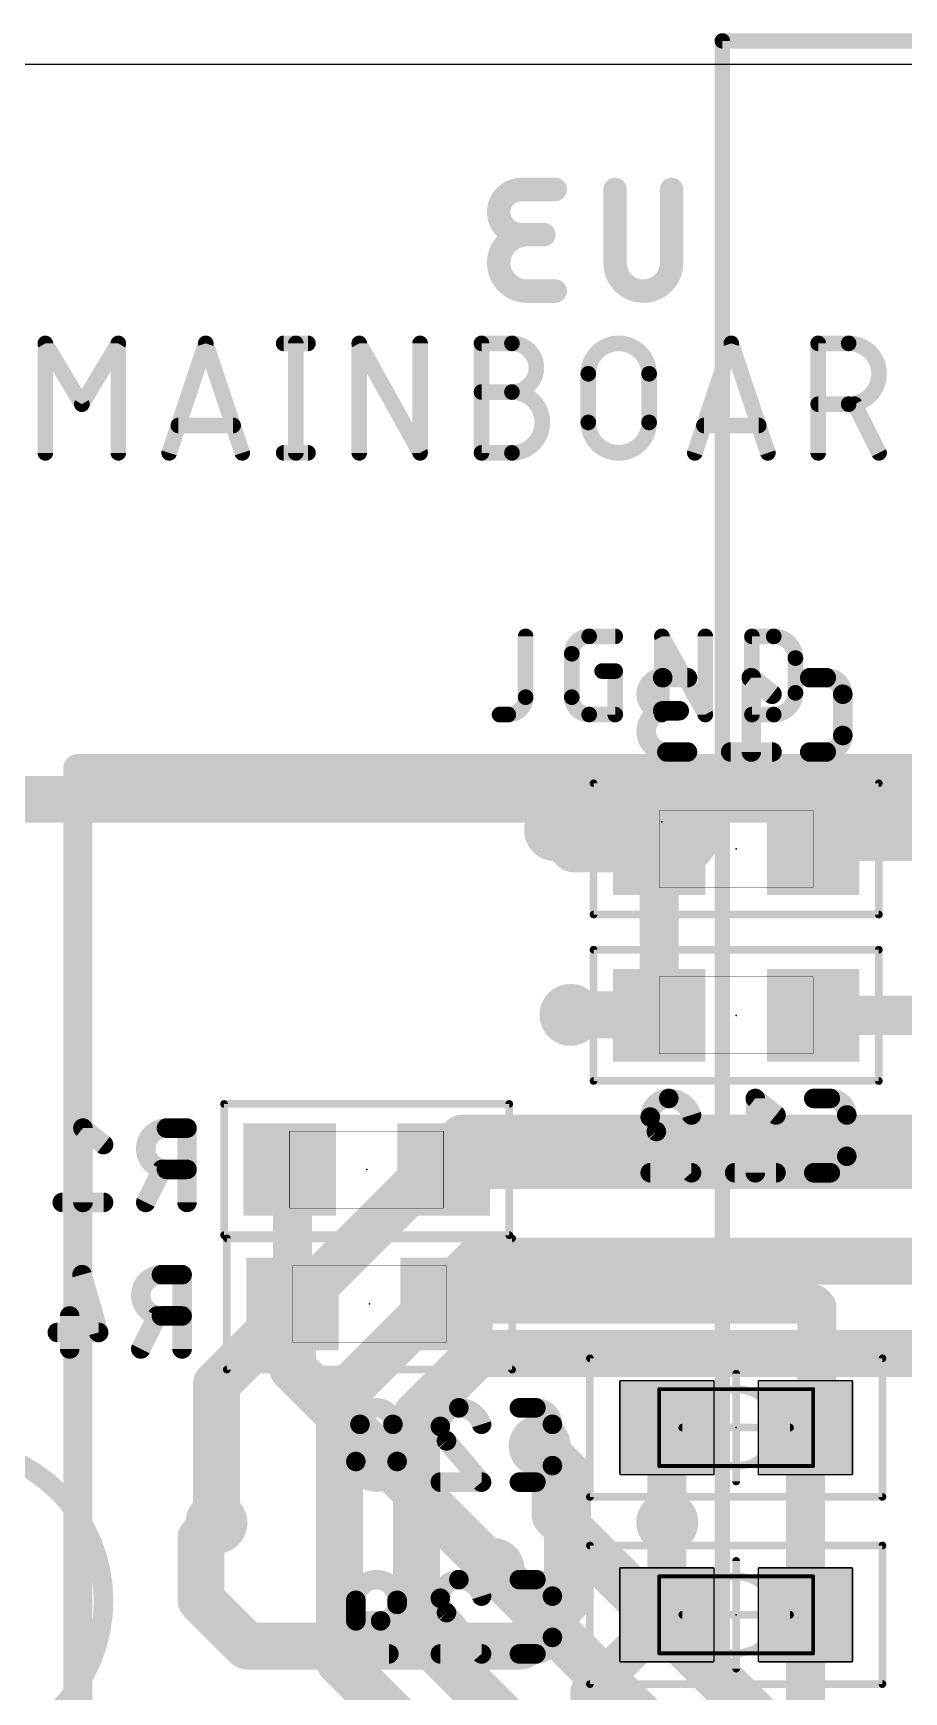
# Model space of a CAD drawing. Extents: x 23.6 to 57.9, y 14.1 to 54.9.
# Drawn here: x 34.61 to 40.26, y 44.1 to 54.88 of the extents above; entities that cross this region are included whole.
import ezdxf

# ---------------------------------------------------------------- set-up
doc = ezdxf.new("R2010")
doc.units = 0
for name, color, linetype in [('1', 12, 'CONTINUOUS'), ('15', 30, 'CONTINUOUS'), ('16', 132, 'CONTINUOUS'), ('18', 110, 'CONTINUOUS'), ('2', 41, 'CONTINUOUS'), ('20', 31, 'CONTINUOUS'), ('24', 53, 'CONTINUOUS'), ('25', 253, 'CONTINUOUS'), ('26', 253, 'CONTINUOUS'), ('40', 132, 'CONTINUOUS'), ('42', 132, 'CONTINUOUS'), ('52', 253, 'CONTINUOUS')]:
    doc.layers.add(name, color=color, linetype=linetype)

# ---------------------------------------------------------------- blocks, each defined once
blk = doc.blocks.new('RECT')
blk.add_solid([(-0.5, -0.5), (0.5, -0.5), (-0.5, 0.5), (0.5, 0.5)])
blk = doc.blocks.new('RECT99200X99200R3')
at = {"const_width": 0.0093}
blk.add_lwpolyline([(0.3054, -0.3007), (0.3054, 0.3007, 0.4142), (0.3007, 0.3054), (-0.3007, 0.3054, 0.4142), (-0.3054, 0.3007), (-0.3054, -0.3007, 0.4142), (-0.3007, -0.3054), (0.3007, -0.3054, 0.4142)], format="xyb", close=True, dxfattribs=at)
blk.add_solid([(-0.303, -0.303), (0.303, -0.303), (-0.303, 0.303), (0.303, 0.303)])
blk = doc.blocks.new('PIE')
at = {"const_width": 0.5}
blk.add_lwpolyline([(0, -0.25, 1), (0, 0.25, 1), (0, -0.25)], format="xyb", dxfattribs=at)
blk = doc.blocks.new('ROUNDV')
at = {"const_width": 0.5}
blk.add_lwpolyline([(0, -0.25, 1), (0, 0.25, 1), (0, -0.25)], format="xyb", dxfattribs=at)

msp = doc.modelspace()

# ---------------------------------------------------------------- linework, layer by layer
at = {"layer": '1', "const_width": 0.3048}
for points in [[(38, 49.7), (38.055, 49.755)], [(38.055, 49.755), (38.693, 49.755)], [(35.8, 46.1), (37.4, 47.7)], [(37.4, 47.7), (46.6, 47.7)], [(36.6, 46.0107), (37.4893, 46.9)], [(37.4893, 46.9), (42.1, 46.9)], [(37.1, 45.9), (37.5, 46.3)], [(37.5, 46.3), (41.5, 46.3)], [(35.8, 45.2), (35.8, 46.1)], [(36.6, 44.3), (36.6, 46.0107)], [(37.1, 44.5), (37.1, 45.9)], [(38, 45.6), (37.9, 45.7)], [(38, 45.2515), (38, 45.6)], [(40.9928, 42.2587), (38, 45.2515)], [(40.5102, 41.9898), (37.6, 44.9)], [(40.0784, 41.5216), (37.1, 44.5)], [(39.6, 41.3), (36.6, 44.3)]]:
    msp.add_lwpolyline(points, dxfattribs=at)
at = {"layer": '1', "const_width": 0.1524}
for points in [[(38.055, 49.8312, 1), (38.055, 49.6788)], [(38.1089, 49.7011, 1), (38.0011, 49.8089)], [(38.693, 49.6788, 1), (38.693, 49.8312)], [(37.9461, 49.7539, 1), (38.0539, 49.6461)], [(37.4, 47.7762, 1), (37.4, 47.6238)], [(37.4539, 47.6461, 1), (37.3461, 47.7539)], [(37.4893, 46.9762, 1), (37.4893, 46.8238)], [(37.5432, 46.8461, 1), (37.4355, 46.9539)], [(37.5, 46.3762, 1), (37.5, 46.2238)], [(37.5539, 46.2461, 1), (37.4461, 46.3539)], [(35.8762, 46.1, 1), (35.7238, 46.1)], [(35.7461, 46.1539, 1), (35.8539, 46.0461)], [(36.6762, 46.0107, 1), (36.5238, 46.0107)], [(36.5461, 46.0645, 1), (36.6539, 45.9568)], [(37.1762, 45.9, 1), (37.0238, 45.9)], [(37.0461, 45.9539, 1), (37.1539, 45.8461)], [(37.9539, 45.7539, 1), (37.8461, 45.6461)], [(38.0762, 45.6, 1), (37.9238, 45.6)], [(37.9461, 45.5461, 1), (38.0539, 45.6539)], [(38.0539, 45.3054, 1), (37.9461, 45.1976)], [(35.7238, 45.2, 1), (35.8762, 45.2)], [(37.9238, 45.2515, 1), (38.0762, 45.2515)], [(37.6539, 44.9539, 1), (37.5461, 44.8461)], [(37.1539, 44.5539, 1), (37.0461, 44.4461)], [(37.0238, 44.5, 1), (37.1762, 44.5)], [(36.6539, 44.3539, 1), (36.5461, 44.2461)], [(36.5238, 44.3, 1), (36.6762, 44.3)]]:
    msp.add_lwpolyline(points, format="xyb", dxfattribs=at)
at = {"layer": '15', "const_width": 0.3048}
msp.add_lwpolyline([(50, 49.9), (32.7, 49.9)], dxfattribs=at)
at = {"layer": '16'}
for points, const_width in [([(38.122, 49.578), (38, 49.7)], 0.3048), ([(38.676, 49.578), (38.122, 49.578)], 0.3048), ([(38.676, 48.497), (38.676, 49.578)], 0.254), ([(39.676, 49.578), (39.725, 49.627)], 0.254), ([(39.725, 49.627), (41.461, 49.627)], 0.254), ([(38.673, 48.5), (38.1, 48.5)], 0.3048), ([(38.676, 48.497), (38.673, 48.5)], 0.3048), ([(40.5, 48.497), (39.676, 48.497)], 0.254), ([(36.276, 47.495), (36.294, 47.477)], 0.254), ([(36.294, 47.477), (36.294, 46.622)], 0.254), ([(41.329, 47.495), (37.276, 47.495)], 0.254), ([(36.294, 46.206), (36.294, 46.622)], 0.3048), ([(37.294, 46.622), (39.678, 46.622)], 0.254), ([(39.678, 46.622), (39.7, 46.6)], 0.254), ([(39.7, 46.6), (39.7, 45.893)], 0.254), ([(37.6, 44.9), (36.294, 46.206)], 0.3048), ([(39.7, 45.893), (39.626, 45.819)], 0.254), ([(38.726, 45.819), (38.726, 45.2)], 0.254), ([(39.626, 45.819), (39.626, 44.603)], 0.254), ([(37.9, 45.7), (38.0806, 45.5194)], 0.3048), ([(38.0806, 45.5194), (38.0806, 44.7009)], 0.3048), ([(35.7, 45.1), (35.8, 45.2)], 0.3048), ([(35.7, 44.7), (35.7, 45.1)], 0.3048), ([(38.726, 45.2), (38.7286, 45.2026)], 0.3048), ([(38.726, 45.2), (38.726, 44.603)], 0.254), ([(36, 44.4), (35.7, 44.7)], 0.3048), ([(38.0806, 44.7009), (37.7797, 44.4)], 0.3048), ([(38.726, 44.603), (38.226, 44.103)], 0.254), ([(39.626, 43.406), (39.626, 44.603)], 0.254), ([(37.7797, 44.4), (36, 44.4)], 0.3048), ([(38.226, 44.103), (38.226, 43.206)], 0.254)]:
    msp.add_lwpolyline(points, dxfattribs=dict(at, const_width=const_width))
for points, const_width in [([(38.0539, 49.7539, 1), (37.9461, 49.6461)], 0.1524), ([(38.122, 49.6542, 1), (38.122, 49.5018)], 0.1524), ([(38.0681, 49.5241, 1), (38.1759, 49.6319)], 0.1524), ([(38.7395, 49.578, 1), (38.6125, 49.578)], 0.127), ([(38.676, 49.5018, 1), (38.676, 49.6542)], 0.1524), ([(39.6311, 49.6229, 1), (39.7209, 49.5331)], 0.127), ([(39.725, 49.6905, 1), (39.725, 49.5635)], 0.127), ([(39.7699, 49.5821, 1), (39.6801, 49.6719)], 0.127), ([(38.1, 48.5762, 1), (38.1, 48.4238)], 0.1524), ([(38.7269, 48.5539, 1), (38.6191, 48.4461)], 0.1524), ([(38.6221, 48.4431, 1), (38.7299, 48.5509)], 0.1524), ([(38.673, 48.4238, 1), (38.673, 48.5762)], 0.1524), ([(39.676, 48.5605, 1), (39.676, 48.4335)], 0.127), ([(38.6125, 48.497, 1), (38.7395, 48.497)], 0.127), ([(36.3209, 47.5399, 1), (36.2311, 47.4501)], 0.127), ([(36.3575, 47.477, 1), (36.2305, 47.477)], 0.127), ([(36.2491, 47.4321, 1), (36.3389, 47.5219)], 0.127), ([(37.276, 47.5585, 1), (37.276, 47.4315)], 0.127), ([(36.3702, 46.622, 1), (36.2178, 46.622)], 0.1524), ([(36.2305, 46.622, 1), (36.3575, 46.622)], 0.127), ([(37.294, 46.6855, 1), (37.294, 46.5585)], 0.127), ([(39.7229, 46.6669, 1), (39.6331, 46.5771)], 0.127), ([(39.7635, 46.6, 1), (39.6365, 46.6)], 0.127), ([(39.6551, 46.5551, 1), (39.7449, 46.6449)], 0.127), ([(39.678, 46.5585, 1), (39.678, 46.6855)], 0.127), ([(36.3479, 46.2599, 1), (36.2401, 46.1521)], 0.1524), ([(36.2178, 46.206, 1), (36.3702, 46.206)], 0.1524), ([(39.7449, 45.8481, 1), (39.6551, 45.9379)], 0.127), ([(38.7895, 45.819, 1), (38.6625, 45.819)], 0.127), ([(39.6895, 45.819, 1), (39.5625, 45.819)], 0.127), ([(39.5811, 45.8639, 1), (39.6709, 45.7741)], 0.127), ([(39.6365, 45.893, 1), (39.7635, 45.893)], 0.127), ([(37.9539, 45.7539, 1), (37.8461, 45.6461)], 0.1524), ([(38.1568, 45.5194, 1), (38.0044, 45.5194)], 0.1524), ([(38.0267, 45.4655, 1), (38.1345, 45.5733)], 0.1524), ([(35.7762, 45.1, 1), (35.6238, 45.1)], 0.1524), ([(35.8539, 45.1461, 1), (35.7461, 45.2539)], 0.1524), ([(38.6721, 45.2539, 1), (38.7799, 45.1461)], 0.1524), ([(38.7825, 45.1487, 1), (38.6747, 45.2565)], 0.1524), ([(38.7895, 45.2, 1), (38.6625, 45.2)], 0.127), ([(38.6625, 45.2, 1), (38.7895, 45.2)], 0.127), ([(35.6461, 45.1539, 1), (35.7539, 45.0461)], 0.1524), ([(37.5461, 44.8461, 1), (37.6539, 44.9539)], 0.1524), ([(35.7539, 44.7539, 1), (35.6461, 44.6461)], 0.1524), ([(38.1345, 44.647, 1), (38.0267, 44.7548)], 0.1524), ([(35.6238, 44.7, 1), (35.7762, 44.7)], 0.1524), ([(38.0044, 44.7009, 1), (38.1568, 44.7009)], 0.1524), ([(38.7709, 44.5581, 1), (38.6811, 44.6479)], 0.127), ([(39.6895, 44.603, 1), (39.5625, 44.603)], 0.127), ([(38.6625, 44.603, 1), (38.7895, 44.603)], 0.127), ([(39.5625, 44.603, 1), (39.6895, 44.603)], 0.127), ([(36, 44.4762, 1), (36, 44.3238)], 0.1524), ([(35.9461, 44.3461, 1), (36.0539, 44.4539)], 0.1524), ([(37.7258, 44.4539, 1), (37.8336, 44.3461)], 0.1524), ([(37.7797, 44.3238, 1), (37.7797, 44.4762)], 0.1524), ([(38.2895, 44.103, 1), (38.1625, 44.103)], 0.127), ([(38.1811, 44.1479, 1), (38.2709, 44.0581)], 0.127)]:
    msp.add_lwpolyline(points, format="xyb", dxfattribs=dict(at, const_width=const_width))
at = {"layer": '2', "const_width": 0.19}
for points in [[(49.7, 50.1), (34.9, 50.1)], [(34.9, 50.1), (34.9, 25.9)]]:
    msp.add_lwpolyline(points, dxfattribs=at)
at = {"layer": '2', "const_width": 0.095}
for points in [[(34.9, 50.1475, 1), (34.9, 50.0525)], [(34.9475, 50.1, 1), (34.8525, 50.1)]]:
    msp.add_lwpolyline(points, format="xyb", dxfattribs=at)
at = {"layer": '20'}
msp.add_line((26.071, 54.676), (54.502, 54.676), dxfattribs=at)
at = {"layer": '24'}
for p in [(38.693, 49.755), (39.176, 49.578), (39.176, 48.497), (36.776, 47.495), (36.794, 46.622), (39.176, 45.819), (39.176, 44.603)]:
    msp.add_point(p, dxfattribs=at)
at = {"layer": '25', "const_width": 0.1016}
for points in [[(34.6889, 52.1508), (34.6889, 52.862)], [(34.6889, 52.862), (34.926, 52.4669)], [(34.926, 52.4669), (35.1631, 52.862)], [(35.1631, 52.862), (35.1631, 52.1508)], [(35.4936, 52.1508), (35.7307, 52.862)], [(35.7307, 52.862), (35.9677, 52.1508)], [(36.2369, 52.862), (36.3949, 52.862)], [(36.3159, 52.862), (36.3159, 52.1508)], [(36.7279, 52.1508), (36.7279, 52.862)], [(36.7279, 52.862), (37.123, 52.1508)], [(37.123, 52.1508), (37.123, 52.862)], [(37.5221, 52.1508), (37.5221, 52.862)], [(37.5221, 52.862), (37.7197, 52.862)], [(38.9074, 52.1508), (39.1444, 52.862)], [(39.1444, 52.862), (39.3815, 52.1508)], [(39.7088, 52.1508), (39.7088, 52.862)], [(39.7088, 52.862), (39.9064, 52.862)], [(38.2154, 52.3484), (38.2154, 52.6644)], [(38.6105, 52.6644), (38.6105, 52.3484)], [(37.5221, 52.5459), (37.7197, 52.5459)], [(39.9064, 52.4669), (39.7088, 52.4669)], [(40.1039, 52.1508), (39.9459, 52.4669)], [(35.9085, 52.3286), (35.5529, 52.3286)], [(39.3222, 52.3286), (38.9666, 52.3286)], [(36.2369, 52.1508), (36.3949, 52.1508)], [(37.7197, 52.1508), (37.5221, 52.1508)], [(37.8086, 50.9588), (37.8086, 50.5637)], [(38.221, 50.9588), (38.3903, 50.9588)], [(38.6933, 50.4508), (38.6933, 50.9588)], [(38.6933, 50.9588), (38.9756, 50.4508)], [(38.9756, 50.4508), (38.9756, 50.9588)], [(39.2785, 50.4508), (39.2785, 50.9588)], [(39.2785, 50.9588), (39.4197, 50.9588)], [(38.1081, 50.5637), (38.1081, 50.8459)], [(39.5608, 50.8177), (39.5608, 50.5919)], [(38.3057, 50.733), (38.3903, 50.733)], [(38.3903, 50.733), (38.3903, 50.4508)], [(37.6957, 50.4508), (37.6392, 50.4508)], [(38.3903, 50.4508), (38.221, 50.4508)], [(39.4197, 50.4508), (39.2785, 50.4508)]]:
    msp.add_lwpolyline(points, dxfattribs=at)
at = {"layer": '25'}
for points, const_width in [([(34.7143, 52.862, 1), (34.6635, 52.862)], 0.0508), ([(34.7107, 52.8751, 1), (34.6672, 52.8489)], 0.0508), ([(35.1885, 52.862, 1), (35.1377, 52.862)], 0.0508), ([(35.1849, 52.8489, 1), (35.1413, 52.8751)], 0.0508), ([(35.7548, 52.87, 1), (35.7066, 52.854)], 0.0508), ([(35.7548, 52.854, 1), (35.7066, 52.87)], 0.0508), ([(36.2369, 52.8874, 1), (36.2369, 52.8366)], 0.0508), ([(36.3413, 52.862, 1), (36.2905, 52.862)], 0.0508), ([(36.3949, 52.8366, 1), (36.3949, 52.8874)], 0.0508), ([(36.7533, 52.862, 1), (36.7025, 52.862)], 0.0508), ([(36.7501, 52.8743, 1), (36.7057, 52.8497)], 0.0508), ([(37.1484, 52.862, 1), (37.0976, 52.862)], 0.0508), ([(37.5475, 52.862, 1), (37.4967, 52.862)], 0.0508), ([(37.5221, 52.8874, 1), (37.5221, 52.8366)], 0.0508), ([(37.7197, 52.5459, 1), (37.7197, 52.862)], 0.1016), ([(37.7197, 52.8874, 1), (37.7197, 52.8366)], 0.0508), ([(37.7197, 52.8366, 1), (37.7197, 52.8874)], 0.0508), ([(38.6105, 52.6644, 1), (38.2154, 52.6644)], 0.1016), ([(39.1685, 52.87, 1), (39.1203, 52.854)], 0.0508), ([(39.1685, 52.854, 1), (39.1203, 52.87)], 0.0508), ([(39.7342, 52.862, 1), (39.6834, 52.862)], 0.0508), ([(39.7088, 52.8874, 1), (39.7088, 52.8366)], 0.0508), ([(39.9064, 52.4669, 1), (39.9064, 52.862)], 0.1016), ([(39.9064, 52.8874, 1), (39.9064, 52.8366)], 0.0508), ([(39.9064, 52.8366, 1), (39.9064, 52.8874)], 0.0508), ([(38.2408, 52.6644, 1), (38.19, 52.6644)], 0.0508), ([(38.19, 52.6644, 1), (38.2408, 52.6644)], 0.0508), ([(38.6359, 52.6644, 1), (38.5851, 52.6644)], 0.0508), ([(38.5851, 52.6644, 1), (38.6359, 52.6644)], 0.0508), ([(37.5221, 52.5713, 1), (37.5221, 52.5205)], 0.0508), ([(37.7197, 52.1508, 1), (37.7197, 52.5459)], 0.1016), ([(37.7197, 52.5713, 1), (37.7197, 52.5205)], 0.0508), ([(37.7197, 52.5713, 1), (37.7197, 52.5205)], 0.0508), ([(37.7197, 52.5205, 1), (37.7197, 52.5713)], 0.0508), ([(34.9042, 52.48, 1), (34.9478, 52.4538)], 0.0508), ([(34.9042, 52.4538, 1), (34.9478, 52.48)], 0.0508), ([(39.7088, 52.4923, 1), (39.7088, 52.4415)], 0.0508), ([(39.9064, 52.4923, 1), (39.9064, 52.4415)], 0.0508), ([(39.9064, 52.4415, 1), (39.9064, 52.4923)], 0.0508), ([(39.9686, 52.4782, 1), (39.9232, 52.4555)], 0.0508), ([(35.5529, 52.354, 1), (35.5529, 52.3032)], 0.0508), ([(35.9085, 52.3032, 1), (35.9085, 52.354)], 0.0508), ([(38.2154, 52.3484, 1), (38.6105, 52.3484)], 0.1016), ([(38.2408, 52.3484, 1), (38.19, 52.3484)], 0.0508), ([(38.19, 52.3484, 1), (38.2408, 52.3484)], 0.0508), ([(38.6359, 52.3484, 1), (38.5851, 52.3484)], 0.0508), ([(38.5851, 52.3484, 1), (38.6359, 52.3484)], 0.0508), ([(38.9666, 52.354, 1), (38.9666, 52.3032)], 0.0508), ([(39.3222, 52.3032, 1), (39.3222, 52.354)], 0.0508), ([(34.6635, 52.1508, 1), (34.7143, 52.1508)], 0.0508), ([(35.1377, 52.1508, 1), (35.1885, 52.1508)], 0.0508), ([(35.4695, 52.1588, 1), (35.5177, 52.1428)], 0.0508), ([(35.9436, 52.1428, 1), (35.9918, 52.1588)], 0.0508), ([(36.2369, 52.1762, 1), (36.2369, 52.1254)], 0.0508), ([(36.2905, 52.1508, 1), (36.3413, 52.1508)], 0.0508), ([(36.3949, 52.1254, 1), (36.3949, 52.1762)], 0.0508), ([(36.7025, 52.1508, 1), (36.7533, 52.1508)], 0.0508), ([(37.0976, 52.1508, 1), (37.1484, 52.1508)], 0.0508), ([(37.1008, 52.1385, 1), (37.1453, 52.1631)], 0.0508), ([(37.5221, 52.1762, 1), (37.5221, 52.1254)], 0.0508), ([(37.4967, 52.1508, 1), (37.5475, 52.1508)], 0.0508), ([(37.7197, 52.1762, 1), (37.7197, 52.1254)], 0.0508), ([(37.7197, 52.1254, 1), (37.7197, 52.1762)], 0.0508), ([(38.8833, 52.1588, 1), (38.9315, 52.1428)], 0.0508), ([(39.3574, 52.1428, 1), (39.4056, 52.1588)], 0.0508), ([(39.6834, 52.1508, 1), (39.7342, 52.1508)], 0.0508), ([(40.0812, 52.1394, 1), (40.1266, 52.1622)], 0.0508), ([(37.834, 50.9588, 1), (37.7832, 50.9588)], 0.0508), ([(38.221, 50.9588, 0.4142), (38.1081, 50.8459)], 0.1016), ([(38.221, 50.9842, 1), (38.221, 50.9334)], 0.0508), ([(38.221, 50.9334, 1), (38.221, 50.9842)], 0.0508), ([(38.3903, 50.9334, 1), (38.3903, 50.9842)], 0.0508), ([(38.7187, 50.9588, 1), (38.6679, 50.9588)], 0.0508), ([(38.7155, 50.9711, 1), (38.6711, 50.9465)], 0.0508), ([(39.001, 50.9588, 1), (38.9502, 50.9588)], 0.0508), ([(39.3039, 50.9588, 1), (39.2531, 50.9588)], 0.0508), ([(39.2785, 50.9842, 1), (39.2785, 50.9334)], 0.0508), ([(39.5608, 50.8177, 0.4142), (39.4197, 50.9588)], 0.1016), ([(39.4197, 50.9842, 1), (39.4197, 50.9334)], 0.0508), ([(39.4197, 50.9334, 1), (39.4197, 50.9842)], 0.0508), ([(38.1335, 50.8459, 1), (38.0827, 50.8459)], 0.0508), ([(38.0827, 50.8459, 1), (38.1335, 50.8459)], 0.0508), ([(39.5862, 50.8177, 1), (39.5354, 50.8177)], 0.0508), ([(38.3057, 50.7584, 1), (38.3057, 50.7076)], 0.0508), ([(38.4157, 50.733, 1), (38.3649, 50.733)], 0.0508), ([(38.3903, 50.7076, 1), (38.3903, 50.7584)], 0.0508), ([(39.5354, 50.8177, 1), (39.5862, 50.8177)], 0.0508), ([(39.4197, 50.4508, 0.4142), (39.5608, 50.5919)], 0.1016), ([(39.5862, 50.5919, 1), (39.5354, 50.5919)], 0.0508), ([(37.6957, 50.4508, 0.4142), (37.8086, 50.5637)], 0.1016), ([(37.834, 50.5637, 1), (37.7832, 50.5637)], 0.0508), ([(37.7832, 50.5637, 1), (37.834, 50.5637)], 0.0508), ([(38.1081, 50.5637, 0.4142), (38.221, 50.4508)], 0.1016), ([(38.1335, 50.5637, 1), (38.0827, 50.5637)], 0.0508), ([(38.0827, 50.5637, 1), (38.1335, 50.5637)], 0.0508), ([(39.5354, 50.5919, 1), (39.5862, 50.5919)], 0.0508), ([(37.6392, 50.4762, 1), (37.6392, 50.4254)], 0.0508), ([(37.6957, 50.4762, 1), (37.6957, 50.4254)], 0.0508), ([(37.6957, 50.4254, 1), (37.6957, 50.4762)], 0.0508), ([(38.221, 50.4762, 1), (38.221, 50.4254)], 0.0508), ([(38.221, 50.4254, 1), (38.221, 50.4762)], 0.0508), ([(38.3649, 50.4508, 1), (38.4157, 50.4508)], 0.0508), ([(38.3903, 50.4254, 1), (38.3903, 50.4762)], 0.0508), ([(38.6679, 50.4508, 1), (38.7187, 50.4508)], 0.0508), ([(38.9502, 50.4508, 1), (39.001, 50.4508)], 0.0508), ([(38.9533, 50.4385, 1), (38.9978, 50.4631)], 0.0508), ([(39.2785, 50.4762, 1), (39.2785, 50.4254)], 0.0508), ([(39.2531, 50.4508, 1), (39.3039, 50.4508)], 0.0508), ([(39.4197, 50.4762, 1), (39.4197, 50.4254)], 0.0508), ([(39.4197, 50.4254, 1), (39.4197, 50.4762)], 0.0508)]:
    msp.add_lwpolyline(points, format="xyb", dxfattribs=dict(at, const_width=const_width))
at = {"layer": '26'}
for points, const_width in [([(37.7804, 53.8616, 1), (37.7804, 53.5681)], 0.1524), ([(37.7804, 53.8997, 1), (37.7804, 53.8235)], 0.0762), ([(37.7804, 53.8235, 1), (37.7804, 53.8997)], 0.0762), ([(38.0005, 53.8235, 1), (38.0005, 53.8997)], 0.0762), ([(38.4276, 53.8616, 1), (38.3514, 53.8616)], 0.0762), ([(38.7945, 53.8616, 1), (38.7183, 53.8616)], 0.0762), ([(37.817, 53.5681, 1), (37.817, 53.2012)], 0.1524), ([(37.7804, 53.6062, 1), (37.7804, 53.53)], 0.0762), ([(37.7804, 53.53, 1), (37.7804, 53.6062)], 0.0762), ([(37.817, 53.53, 1), (37.817, 53.6062)], 0.0762), ([(37.9271, 53.53, 1), (37.9271, 53.6062)], 0.0762), ([(38.3895, 53.3846, 1), (38.7564, 53.3846)], 0.1524), ([(38.4276, 53.3846, 1), (38.3514, 53.3846)], 0.0762), ([(38.7945, 53.3846, 1), (38.7183, 53.3846)], 0.0762), ([(38.3514, 53.3846, 1), (38.4276, 53.3846)], 0.0762), ([(38.7183, 53.3846, 1), (38.7945, 53.3846)], 0.0762), ([(37.817, 53.2393, 1), (37.817, 53.1631)], 0.0762), ([(37.817, 53.1631, 1), (37.817, 53.2393)], 0.0762), ([(38.0005, 53.1631, 1), (38.0005, 53.2393)], 0.0762), ([(38.6988, 50.6901, 1), (38.6988, 50.4756)], 0.127), ([(38.6988, 50.7219, 1), (38.6988, 50.6583)], 0.0635), ([(38.6988, 50.6583, 1), (38.6988, 50.7219)], 0.0635), ([(38.8597, 50.6583, 1), (38.8597, 50.7219)], 0.0635), ([(39.2941, 50.7149, 1), (39.2544, 50.6653)], 0.0635), ([(39.306, 50.6901, 1), (39.2425, 50.6901)], 0.0635), ([(39.6539, 50.7219, 1), (39.6539, 50.6583)], 0.0635), ([(39.8684, 50.5829, 0.4142), (39.7612, 50.6901)], 0.127), ([(39.7612, 50.7218, 1), (39.7612, 50.6583)], 0.0635), ([(39.7612, 50.6583, 1), (39.7612, 50.7219)], 0.0635), ([(39.9002, 50.5829, 1), (39.8367, 50.5829)], 0.0635), ([(38.7257, 50.4756, 1), (38.7257, 50.2075)], 0.127), ([(38.6988, 50.5074, 1), (38.6988, 50.4439)], 0.0635), ([(38.6988, 50.4439, 1), (38.6988, 50.5074)], 0.0635), ([(38.7257, 50.4439, 1), (38.7257, 50.5074)], 0.0635), ([(38.8061, 50.4439, 1), (38.8061, 50.5074)], 0.0635), ([(39.3885, 50.5581, 1), (39.4282, 50.6076)], 0.0635), ([(39.8367, 50.5829, 1), (39.9002, 50.5829)], 0.0635), ([(39.7612, 50.2075, 0.4142), (39.8684, 50.3147)], 0.127), ([(39.9002, 50.3147, 1), (39.8367, 50.3147)], 0.0635), ([(39.8367, 50.3147, 1), (39.9002, 50.3147)], 0.0635), ([(38.7257, 50.2393, 1), (38.7257, 50.1758)], 0.0635), ([(38.7257, 50.1758, 1), (38.7257, 50.2393)], 0.0635), ([(38.8597, 50.1758, 1), (38.8597, 50.2393)], 0.0635), ([(39.1402, 50.2393, 1), (39.1402, 50.1758)], 0.0635), ([(39.2425, 50.2075, 1), (39.306, 50.2075)], 0.0635), ([(39.4083, 50.1758, 1), (39.4083, 50.2393)], 0.0635), ([(39.6539, 50.2393, 1), (39.6539, 50.1758)], 0.0635), ([(39.7612, 50.2393, 1), (39.7612, 50.1758)], 0.0635), ([(39.7612, 50.1758, 1), (39.7612, 50.2393)], 0.0635), ([(38.7382, 47.9571, 0.4142), (38.6176, 47.8364)], 0.127), ([(38.8857, 47.8499, 0.3252), (38.7382, 47.9571)], 0.127), ([(38.7382, 47.9888, 1), (38.7382, 47.9254)], 0.0635), ([(38.7382, 47.9254, 1), (38.7382, 47.9888)], 0.0635), ([(39.3201, 47.9819, 1), (39.2804, 47.9323)], 0.0635), ([(39.332, 47.9571, 1), (39.2685, 47.9571)], 0.0635), ([(39.6799, 47.9889, 1), (39.6799, 47.9254)], 0.0635), ([(39.8944, 47.8499, 0.4142), (39.7872, 47.9571)], 0.127), ([(39.7872, 47.9888, 1), (39.7872, 47.9253)], 0.0635), ([(39.7872, 47.9254, 1), (39.7872, 47.9889)], 0.0635), ([(38.6493, 47.8364, 1), (38.5858, 47.8364)], 0.0635), ([(38.5858, 47.8364, 1), (38.6493, 47.8364)], 0.0635), ([(38.6176, 47.8364, 0.2053), (38.6578, 47.7426)], 0.127), ([(38.8555, 47.8401, 1), (38.9159, 47.8596)], 0.0635), ([(39.4145, 47.8251, 1), (39.4542, 47.8746)], 0.0635), ([(39.9262, 47.8499, 1), (39.8627, 47.8499)], 0.0635), ([(39.8627, 47.8499, 1), (39.9262, 47.8499)], 0.0635), ([(34.9528, 47.7892, 1), (34.9131, 47.7396)], 0.0635), ([(34.9647, 47.7644, 1), (34.9012, 47.7644)], 0.0635), ([(35.4752, 47.7644, 1), (35.4752, 47.4963)], 0.127), ([(35.4752, 47.7962, 1), (35.4752, 47.7327)], 0.0635), ([(35.4752, 47.7327, 1), (35.4752, 47.7962)], 0.0635), ([(35.641, 47.7644, 1), (35.5775, 47.7644)], 0.0635), ([(35.6093, 47.7327, 1), (35.6093, 47.7962)], 0.0635), ([(38.682, 47.7632, 1), (38.6336, 47.722)], 0.0635), ([(38.6359, 47.7196, 1), (38.6797, 47.7656)], 0.0635), ([(35.0472, 47.6324, 1), (35.0869, 47.682)], 0.0635), ([(39.7872, 47.4745, 0.4142), (39.8944, 47.5817)], 0.127), ([(39.9262, 47.5817, 1), (39.8627, 47.5817)], 0.0635), ([(35.4768, 47.4821, 1), (35.42, 47.5105)], 0.0635), ([(35.4752, 47.5281, 1), (35.4752, 47.4646)], 0.0635), ([(35.4752, 47.4646, 1), (35.4752, 47.5281)], 0.0635), ([(35.6093, 47.4646, 1), (35.6093, 47.5281)], 0.0635), ([(38.6176, 47.5063, 1), (38.6176, 47.4427)], 0.0635), ([(38.8615, 47.4539, 1), (38.9099, 47.4951)], 0.0635), ([(38.8857, 47.4427, 1), (38.8857, 47.5063)], 0.0635), ([(39.1662, 47.5063, 1), (39.1662, 47.4427)], 0.0635), ([(39.4343, 47.4427, 1), (39.4343, 47.5063)], 0.0635), ([(39.6799, 47.5063, 1), (39.6799, 47.4427)], 0.0635), ([(39.7872, 47.5063, 1), (39.7872, 47.4427)], 0.0635), ([(39.7872, 47.4427, 1), (39.7872, 47.5063)], 0.0635), ([(39.8627, 47.5817, 1), (39.9262, 47.5817)], 0.0635), ([(39.2685, 47.4745, 1), (39.332, 47.4745)], 0.0635), ([(34.7989, 47.3136, 1), (34.7989, 47.2501)], 0.0635), ([(34.9012, 47.2818, 1), (34.9647, 47.2818)], 0.0635), ([(35.067, 47.2501, 1), (35.067, 47.3136)], 0.0635), ([(35.3128, 47.296, 1), (35.3696, 47.2676)], 0.0635), ([(35.5775, 47.2818, 1), (35.641, 47.2818)], 0.0635), ([(34.9582, 46.8212, 1), (34.8971, 46.8038)], 0.0635), ([(35.4431, 46.8125, 1), (35.4431, 46.5444)], 0.127), ([(35.4431, 46.8443, 1), (35.4431, 46.7807)], 0.0635), ([(35.4431, 46.7807, 1), (35.4431, 46.8443)], 0.0635), ([(35.6089, 46.8125, 1), (35.5454, 46.8125)], 0.0635), ([(35.5772, 46.7807, 1), (35.5772, 46.8443)], 0.0635), ([(34.879, 46.5444, 1), (34.8155, 46.5444)], 0.0635), ([(35.4447, 46.5302, 1), (35.3879, 46.5586)], 0.0635), ([(35.4431, 46.5761, 1), (35.4431, 46.5126)], 0.0635), ([(35.4431, 46.5126, 1), (35.4431, 46.5761)], 0.0635), ([(35.5772, 46.5126, 1), (35.5772, 46.5761)], 0.0635), ([(34.7668, 46.4689, 1), (34.7668, 46.4054)], 0.0635), ([(35.0044, 46.4284, 1), (35.0655, 46.4459)], 0.0635), ([(35.0349, 46.4054, 1), (35.0349, 46.4689)], 0.0635), ([(34.8155, 46.3299, 1), (34.879, 46.3299)], 0.0635), ([(35.2807, 46.3441, 1), (35.3375, 46.3157)], 0.0635), ([(35.5454, 46.3299, 1), (35.6089, 46.3299)], 0.0635), ([(36.9469, 45.8403, 1), (36.7324, 45.8403)], 0.127), ([(37.3749, 45.9475, 0.4142), (37.2542, 45.8268)], 0.127), ([(37.5223, 45.8403, 0.3252), (37.3749, 45.9475)], 0.127), ([(37.3749, 45.9792, 1), (37.3749, 45.9158)], 0.0635), ([(37.3749, 45.9158, 1), (37.3749, 45.9792)], 0.0635), ([(37.7679, 45.9793, 1), (37.7679, 45.9158)], 0.0635), ([(37.9824, 45.8403, 0.4142), (37.8752, 45.9475)], 0.127), ([(37.8752, 45.9792, 1), (37.8752, 45.9157)], 0.0635), ([(37.8752, 45.9158, 1), (37.8752, 45.9793)], 0.0635), ([(36.7324, 45.8403, 1), (36.9469, 45.8403)], 0.127), ([(36.7642, 45.8403, 1), (36.7007, 45.8403)], 0.0635), ([(36.9786, 45.8403, 1), (36.9151, 45.8403)], 0.0635), ([(38.0142, 45.8403, 1), (37.9507, 45.8403)], 0.0635), ([(36.9737, 45.599, 1), (36.7056, 45.599)], 0.127), ([(36.7006, 45.8403, 1), (36.7642, 45.8403)], 0.0635), ([(36.9151, 45.8403, 1), (36.9786, 45.8403)], 0.0635), ([(37.2542, 45.8268, 0.2053), (37.2944, 45.733)], 0.127), ([(37.286, 45.8268, 1), (37.2225, 45.8268)], 0.0635), ([(37.2225, 45.8268, 1), (37.286, 45.8268)], 0.0635), ([(37.3186, 45.7536, 1), (37.2703, 45.7124)], 0.0635), ([(37.4921, 45.8305, 1), (37.5525, 45.85)], 0.0635), ([(37.9507, 45.8403, 1), (38.0142, 45.8403)], 0.0635), ([(37.2725, 45.71, 1), (37.3163, 45.756)], 0.0635), ([(36.7373, 45.599, 1), (36.6738, 45.599)], 0.0635), ([(36.6738, 45.599, 1), (36.7373, 45.599)], 0.0635), ([(36.7056, 45.599, 1), (36.9737, 45.599)], 0.127), ([(37.0055, 45.599, 1), (36.9419, 45.599)], 0.0635), ([(36.942, 45.599, 1), (37.0055, 45.599)], 0.0635), ([(37.8752, 45.4649, 0.4142), (37.9824, 45.5721)], 0.127), ([(38.0142, 45.5721, 1), (37.9507, 45.5721)], 0.0635), ([(37.9507, 45.5721, 1), (38.0142, 45.5721)], 0.0635), ([(37.2542, 45.4967, 1), (37.2542, 45.4331)], 0.0635), ([(37.4981, 45.4443, 1), (37.5465, 45.4855)], 0.0635), ([(37.5223, 45.4331, 1), (37.5223, 45.4967)], 0.0635), ([(37.7679, 45.4967, 1), (37.7679, 45.4331)], 0.0635), ([(37.8752, 45.4967, 1), (37.8752, 45.4331)], 0.0635), ([(37.8752, 45.4331, 1), (37.8752, 45.4967)], 0.0635), ([(36.9737, 44.6974, 1), (36.7056, 44.6974)], 0.127), ([(37.3749, 44.8315, 0.4142), (37.2542, 44.7108)], 0.127), ([(37.5223, 44.7243, 0.3252), (37.3749, 44.8315)], 0.127), ([(37.3749, 44.8632, 1), (37.3749, 44.7998)], 0.0635), ([(37.3749, 44.7998, 1), (37.3749, 44.8632)], 0.0635), ([(37.7679, 44.8633, 1), (37.7679, 44.7998)], 0.0635), ([(37.9824, 44.7243, 0.4142), (37.8752, 44.8315)], 0.127), ([(37.8752, 44.8632, 1), (37.8752, 44.7997)], 0.0635), ([(37.8752, 44.7998, 1), (37.8752, 44.8633)], 0.0635), ([(36.7373, 44.6974, 1), (36.6738, 44.6974)], 0.0635), ([(36.6738, 44.6974, 1), (36.7373, 44.6974)], 0.0635), ([(36.8665, 44.5634, 0.4142), (36.9737, 44.6706)], 0.127), ([(37.0055, 44.6974, 1), (36.942, 44.6974)], 0.0635), ([(37.0055, 44.6706, 1), (36.942, 44.6706)], 0.0635), ([(36.942, 44.6974, 1), (37.0055, 44.6974)], 0.0635), ([(37.2542, 44.7108, 0.2053), (37.2944, 44.617)], 0.127), ([(37.286, 44.7108, 1), (37.2225, 44.7108)], 0.0635), ([(37.2225, 44.7108, 1), (37.286, 44.7108)], 0.0635), ([(37.4921, 44.7145, 1), (37.5525, 44.734)], 0.0635), ([(38.0142, 44.7243, 1), (37.9507, 44.7243)], 0.0635), ([(37.9507, 44.7243, 1), (38.0142, 44.7243)], 0.0635), ([(36.7373, 44.5634, 1), (36.6738, 44.5634)], 0.0635), ([(36.7056, 44.5951, 1), (36.7056, 44.5316)], 0.0635), ([(36.7056, 44.5634, 0.4142), (36.9201, 44.3489)], 0.127), ([(36.8665, 44.5951, 1), (36.8665, 44.5316)], 0.0635), ([(36.8665, 44.5316, 1), (36.8665, 44.5951)], 0.0635), ([(36.942, 44.6706, 1), (37.0055, 44.6706)], 0.0635), ([(37.3186, 44.6376, 1), (37.2703, 44.5964)], 0.0635), ([(37.2725, 44.594, 1), (37.3163, 44.64)], 0.0635), ([(36.6738, 44.5634, 1), (36.7373, 44.5634)], 0.0635), ([(37.8752, 44.3489, 0.4142), (37.9824, 44.4561)], 0.127), ([(38.0142, 44.4561, 1), (37.9507, 44.4561)], 0.0635), ([(36.9201, 44.3171, 1), (36.9201, 44.3807)], 0.0635), ([(37.2542, 44.3807, 1), (37.2542, 44.3171)], 0.0635), ([(37.4981, 44.3283, 1), (37.5465, 44.3695)], 0.0635), ([(37.5223, 44.3171, 1), (37.5223, 44.3807)], 0.0635), ([(37.7679, 44.3807, 1), (37.7679, 44.3171)], 0.0635), ([(37.8752, 44.3807, 1), (37.8752, 44.3171)], 0.0635), ([(37.8752, 44.3171, 1), (37.8752, 44.3807)], 0.0635), ([(37.9507, 44.4561, 1), (38.0142, 44.4561)], 0.0635)]:
    msp.add_lwpolyline(points, format="xyb", dxfattribs=dict(at, const_width=const_width))
for points, const_width in [([(38.0005, 53.8616), (37.7804, 53.8616)], 0.1524), ([(38.3895, 53.3846), (38.3895, 53.8616)], 0.1524), ([(38.7564, 53.8616), (38.7564, 53.3846)], 0.1524), ([(37.7804, 53.5681), (37.9271, 53.5681)], 0.1524), ([(38.0005, 53.2012), (37.817, 53.2012)], 0.1524), ([(38.8597, 50.6901), (38.6988, 50.6901)], 0.127), ([(39.4083, 50.5829), (39.2743, 50.6901)], 0.127), ([(39.2743, 50.6901), (39.2743, 50.2075)], 0.127), ([(39.7612, 50.6901), (39.6539, 50.6901)], 0.127), ([(39.8684, 50.3147), (39.8684, 50.5829)], 0.127), ([(38.6988, 50.4756), (38.8061, 50.4756)], 0.127), ([(38.8597, 50.2075), (38.7257, 50.2075)], 0.127), ([(39.4083, 50.2075), (39.1402, 50.2075)], 0.127), ([(39.6539, 50.2075), (39.7612, 50.2075)], 0.127), ([(39.4343, 47.8499), (39.3003, 47.9571)], 0.127), ([(39.3003, 47.9571), (39.3003, 47.4745)], 0.127), ([(39.7872, 47.9571), (39.6799, 47.9571)], 0.127), ([(39.8944, 47.5817), (39.8944, 47.8499)], 0.127), ([(35.067, 47.6572), (34.933, 47.7644)], 0.127), ([(34.933, 47.7644), (34.933, 47.2818)], 0.127), ([(35.6093, 47.7644), (35.4752, 47.7644)], 0.127), ([(35.6093, 47.2818), (35.6093, 47.7644)], 0.127), ([(38.6578, 47.7426), (38.8857, 47.4745)], 0.127), ([(35.3412, 47.2818), (35.4484, 47.4963)], 0.127), ([(35.4752, 47.4963), (35.6093, 47.4963)], 0.127), ([(38.8857, 47.4745), (38.6176, 47.4745)], 0.127), ([(39.4343, 47.4745), (39.1662, 47.4745)], 0.127), ([(39.6799, 47.4745), (39.7872, 47.4745)], 0.127), ([(35.067, 47.2818), (34.7989, 47.2818)], 0.127), ([(34.9277, 46.8125), (35.0349, 46.4371)], 0.127), ([(35.5772, 46.8125), (35.4431, 46.8125)], 0.127), ([(35.5772, 46.3299), (35.5772, 46.8125)], 0.127), ([(34.8472, 46.5444), (34.8472, 46.3299)], 0.127), ([(35.3091, 46.3299), (35.4163, 46.5444)], 0.127), ([(35.4431, 46.5444), (35.5772, 46.5444)], 0.127), ([(35.0349, 46.4371), (34.7668, 46.4371)], 0.127), ([(37.8752, 45.9475), (37.7679, 45.9475)], 0.127), ([(37.9824, 45.5721), (37.9824, 45.8403)], 0.127), ([(37.2944, 45.733), (37.5223, 45.4649)], 0.127), ([(37.5223, 45.4649), (37.2542, 45.4649)], 0.127), ([(37.7679, 45.4649), (37.8752, 45.4649)], 0.127), ([(37.8752, 44.8315), (37.7679, 44.8315)], 0.127), ([(36.7056, 44.6974), (36.7056, 44.5634)], 0.127), ([(36.9737, 44.6706), (36.9737, 44.6974)], 0.127), ([(37.9824, 44.4561), (37.9824, 44.7243)], 0.127), ([(36.7056, 44.5634), (36.8665, 44.5634)], 0.127), ([(37.2944, 44.617), (37.5223, 44.3489)], 0.127), ([(37.5223, 44.3489), (37.2542, 44.3489)], 0.127), ([(37.7679, 44.3489), (37.8752, 44.3489)], 0.127)]:
    msp.add_lwpolyline(points, dxfattribs=dict(at, const_width=const_width))
at = {"layer": '40', "const_width": 0.05}
for points in [[(38.2498, 49.1518), (38.2498, 50.0042)], [(38.2498, 50.0042), (40.1022, 50.0042)], [(40.1022, 50.0042), (40.1022, 49.1518)], [(40.1022, 49.1518), (38.2498, 49.1518)], [(38.2498, 48.9232), (40.1022, 48.9232)], [(38.2498, 48.0708), (38.2498, 48.9232)], [(40.1022, 48.9232), (40.1022, 48.0708)], [(40.1022, 48.0708), (38.2498, 48.0708)], [(35.8498, 47.0688), (35.8498, 47.9212)], [(35.8498, 47.9212), (37.7022, 47.9212)], [(37.7022, 47.9212), (37.7022, 47.0688)], [(37.7022, 47.0688), (35.8498, 47.0688)], [(35.8678, 46.1958), (35.8678, 47.0482)], [(35.8678, 47.0482), (37.7202, 47.0482)], [(37.7202, 47.0482), (37.7202, 46.1958)], [(40.126, 46.269), (38.226, 46.269)], [(38.226, 46.269), (38.226, 45.369)], [(40.126, 45.369), (40.126, 46.269)], [(37.7202, 46.1958), (35.8678, 46.1958)], [(39.176, 46.169), (39.176, 45.469)], [(38.826, 45.819), (39.526, 45.819)], [(38.226, 45.369), (40.126, 45.369)], [(40.126, 45.053), (38.226, 45.053)], [(38.226, 45.053), (38.226, 44.153)], [(40.126, 44.153), (40.126, 45.053)], [(39.176, 44.253), (39.176, 44.953)], [(39.526, 44.603), (38.826, 44.603)], [(38.226, 44.153), (40.126, 44.153)]]:
    msp.add_lwpolyline(points, dxfattribs=at)
at = {"layer": '40'}
for points, const_width in [([(38.2623, 50.0042, 1), (38.2373, 50.0042)], 0.025), ([(38.2498, 50.0167, 1), (38.2498, 49.9917)], 0.025), ([(40.1147, 50.0042, 1), (40.0897, 50.0042)], 0.025), ([(40.1022, 49.9917, 1), (40.1022, 50.0167)], 0.025), ([(38.2498, 49.1643, 1), (38.2498, 49.1393)], 0.025), ([(38.2373, 49.1518, 1), (38.2623, 49.1518)], 0.025), ([(40.0897, 49.1518, 1), (40.1147, 49.1518)], 0.025), ([(40.1022, 49.1393, 1), (40.1022, 49.1643)], 0.025), ([(38.2498, 48.9357, 1), (38.2498, 48.9107)], 0.025), ([(38.2623, 48.9232, 1), (38.2373, 48.9232)], 0.025), ([(40.1147, 48.9232, 1), (40.0897, 48.9232)], 0.025), ([(40.1022, 48.9107, 1), (40.1022, 48.9357)], 0.025), ([(38.2498, 48.0833, 1), (38.2498, 48.0583)], 0.025), ([(38.2373, 48.0708, 1), (38.2623, 48.0708)], 0.025), ([(40.0897, 48.0708, 1), (40.1147, 48.0708)], 0.025), ([(40.1022, 48.0583, 1), (40.1022, 48.0833)], 0.025), ([(35.8623, 47.9212, 1), (35.8373, 47.9212)], 0.025), ([(35.8498, 47.9337, 1), (35.8498, 47.9087)], 0.025), ([(37.7147, 47.9212, 1), (37.6897, 47.9212)], 0.025), ([(37.7022, 47.9087, 1), (37.7022, 47.9337)], 0.025), ([(35.8498, 47.0813, 1), (35.8498, 47.0563)], 0.025), ([(37.7022, 47.0563, 1), (37.7022, 47.0813)], 0.025), ([(35.8373, 47.0688, 1), (35.8623, 47.0688)], 0.025), ([(35.8803, 47.0482, 1), (35.8553, 47.0482)], 0.025), ([(35.8678, 47.0607, 1), (35.8678, 47.0357)], 0.025), ([(37.6897, 47.0688, 1), (37.7147, 47.0688)], 0.025), ([(37.7327, 47.0482, 1), (37.7077, 47.0482)], 0.025), ([(37.7202, 47.0357, 1), (37.7202, 47.0607)], 0.025), ([(38.226, 46.2815, 1), (38.226, 46.2565)], 0.025), ([(38.2385, 46.269, 1), (38.2135, 46.269)], 0.025), ([(40.1385, 46.269, 1), (40.1135, 46.269)], 0.025), ([(40.126, 46.2565, 1), (40.126, 46.2815)], 0.025), ([(35.8678, 46.2083, 1), (35.8678, 46.1833)], 0.025), ([(35.8553, 46.1958, 1), (35.8803, 46.1958)], 0.025), ([(37.7077, 46.1958, 1), (37.7327, 46.1958)], 0.025), ([(37.7202, 46.1833, 1), (37.7202, 46.2083)], 0.025), ([(39.1885, 46.169, 1), (39.1635, 46.169)], 0.025), ([(39.176, 45.569, 1), (39.176, 46.069, 1), (39.176, 45.569)], 0.05), ([(38.826, 45.8315, 1), (38.826, 45.8065)], 0.025), ([(39.526, 45.8065, 1), (39.526, 45.8315)], 0.025), ([(39.1635, 45.469, 1), (39.1885, 45.469)], 0.025), ([(38.226, 45.3815, 1), (38.226, 45.3565)], 0.025), ([(38.2135, 45.369, 1), (38.2385, 45.369)], 0.025), ([(40.1135, 45.369, 1), (40.1385, 45.369)], 0.025), ([(40.126, 45.3565, 1), (40.126, 45.3815)], 0.025), ([(38.226, 45.0655, 1), (38.226, 45.0405)], 0.025), ([(38.2385, 45.053, 1), (38.2135, 45.053)], 0.025), ([(40.1385, 45.053, 1), (40.1135, 45.053)], 0.025), ([(40.126, 45.0405, 1), (40.126, 45.0655)], 0.025), ([(39.1885, 44.953, 1), (39.1635, 44.953)], 0.025), ([(39.176, 44.353, 1), (39.176, 44.853, 1), (39.176, 44.353)], 0.05), ([(38.826, 44.6155, 1), (38.826, 44.5905)], 0.025), ([(39.526, 44.5905, 1), (39.526, 44.6155)], 0.025), ([(38.226, 44.1655, 1), (38.226, 44.1405)], 0.025), ([(39.1635, 44.253, 1), (39.1885, 44.253)], 0.025), ([(40.126, 44.1405, 1), (40.126, 44.1655)], 0.025), ([(38.2135, 44.153, 1), (38.2385, 44.153)], 0.025), ([(40.1135, 44.153, 1), (40.1385, 44.153)], 0.025)]:
    msp.add_lwpolyline(points, format="xyb", dxfattribs=dict(at, const_width=const_width))
at = {"layer": '42', "const_width": 0.127}
msp.add_lwpolyline([(34.0672, 43.6944, 1), (34.0672, 45.6944, 1), (34.0672, 43.6944)], format="xyb", dxfattribs=at)
at = {"layer": '52'}
for points, const_width in [([(51.586, 54.827), (39.086, 54.827)], 0.1), ([(39.086, 54.827), (39.086, 38.827)], 0.1), ([(38.676, 49.828), (38.676, 49.328)], 0.0025), ([(39.676, 49.828), (38.676, 49.828)], 0.0025), ([(39.676, 49.328), (39.676, 49.828)], 0.0025), ([(38.676, 49.328), (39.676, 49.328)], 0.0025), ([(39.676, 48.747), (38.676, 48.747)], 0.0025), ([(38.676, 48.747), (38.676, 48.247)], 0.0025), ([(39.676, 48.247), (39.676, 48.747)], 0.0025), ([(38.676, 48.247), (39.676, 48.247)], 0.0025), ([(36.276, 47.745), (36.276, 47.245)], 0.0025), ([(37.276, 47.745), (36.276, 47.745)], 0.0025), ([(37.276, 47.245), (37.276, 47.745)], 0.0025), ([(36.276, 47.245), (37.276, 47.245)], 0.0025), ([(36.294, 46.872), (36.294, 46.372)], 0.0025), ([(37.294, 46.872), (36.294, 46.872)], 0.0025), ([(37.294, 46.372), (37.294, 46.872)], 0.0025), ([(36.294, 46.372), (37.294, 46.372)], 0.0025), ([(38.676, 46.069), (39.676, 46.069)], 0.025), ([(38.676, 45.569), (38.676, 46.069)], 0.025), ([(39.676, 46.069), (39.676, 45.569)], 0.025), ([(39.676, 45.569), (38.676, 45.569)], 0.025), ([(38.676, 44.353), (38.676, 44.853)], 0.025), ([(38.676, 44.853), (39.676, 44.853)], 0.025), ([(39.676, 44.853), (39.676, 44.353)], 0.025), ([(39.676, 44.353), (38.676, 44.353)], 0.025)]:
    msp.add_lwpolyline(points, dxfattribs=dict(at, const_width=const_width))
for points, const_width in [([(39.086, 54.852, 1), (39.086, 54.802)], 0.05), ([(39.111, 54.827, 1), (39.061, 54.827)], 0.05), ([(38.676, 49.8286, 1), (38.676, 49.8274)], 0.0013), ([(38.6766, 49.828, 1), (38.6754, 49.828)], 0.0013), ([(39.6766, 49.828, 1), (39.6754, 49.828)], 0.0013), ([(39.676, 49.8274, 1), (39.676, 49.8286)], 0.0013), ([(38.676, 49.3286, 1), (38.676, 49.3274)], 0.0013), ([(38.6754, 49.328, 1), (38.6766, 49.328)], 0.0013), ([(39.6754, 49.328, 1), (39.6766, 49.328)], 0.0013), ([(39.676, 49.3274, 1), (39.676, 49.3286)], 0.0013), ([(38.676, 48.7476, 1), (38.676, 48.7464)], 0.0013), ([(38.6766, 48.747, 1), (38.6754, 48.747)], 0.0013), ([(39.6766, 48.747, 1), (39.6754, 48.747)], 0.0013), ([(39.676, 48.7464, 1), (39.676, 48.7476)], 0.0013), ([(38.676, 48.2476, 1), (38.676, 48.2464)], 0.0013), ([(38.6754, 48.247, 1), (38.6766, 48.247)], 0.0013), ([(39.6754, 48.247, 1), (39.6766, 48.247)], 0.0013), ([(39.676, 48.2464, 1), (39.676, 48.2476)], 0.0013), ([(36.2766, 47.745, 1), (36.2754, 47.745)], 0.0013), ([(36.276, 47.7456, 1), (36.276, 47.7444)], 0.0013), ([(37.2766, 47.745, 1), (37.2754, 47.745)], 0.0013), ([(37.276, 47.7444, 1), (37.276, 47.7456)], 0.0013), ([(36.2754, 47.245, 1), (36.2766, 47.245)], 0.0013), ([(36.276, 47.2456, 1), (36.276, 47.2444)], 0.0013), ([(37.2754, 47.245, 1), (37.2766, 47.245)], 0.0013), ([(37.276, 47.2444, 1), (37.276, 47.2456)], 0.0013), ([(36.2946, 46.872, 1), (36.2934, 46.872)], 0.0013), ([(36.294, 46.8726, 1), (36.294, 46.8714)], 0.0013), ([(37.2946, 46.872, 1), (37.2934, 46.872)], 0.0013), ([(37.294, 46.8714, 1), (37.294, 46.8726)], 0.0013), ([(36.294, 46.3726, 1), (36.294, 46.3714)], 0.0013), ([(36.2934, 46.372, 1), (36.2946, 46.372)], 0.0013), ([(37.2934, 46.372, 1), (37.2946, 46.372)], 0.0013), ([(37.294, 46.3714, 1), (37.294, 46.3726)], 0.0013), ([(38.676, 46.0753, 1), (38.676, 46.0628)], 0.0125), ([(38.6823, 46.069, 1), (38.6698, 46.069)], 0.0125), ([(39.6823, 46.069, 1), (39.6698, 46.069)], 0.0125), ([(39.676, 46.0628, 1), (39.676, 46.0753)], 0.0125), ([(38.676, 45.5753, 1), (38.676, 45.5628)], 0.0125), ([(39.676, 45.5628, 1), (39.676, 45.5753)], 0.0125), ([(38.6698, 45.569, 1), (38.6823, 45.569)], 0.0125), ([(39.6698, 45.569, 1), (39.6823, 45.569)], 0.0125), ([(38.676, 44.8593, 1), (38.676, 44.8468)], 0.0125), ([(38.6823, 44.853, 1), (38.6698, 44.853)], 0.0125), ([(39.6823, 44.853, 1), (39.6698, 44.853)], 0.0125), ([(39.676, 44.8468, 1), (39.676, 44.8593)], 0.0125), ([(38.676, 44.3593, 1), (38.676, 44.3468)], 0.0125), ([(38.6698, 44.353, 1), (38.6823, 44.353)], 0.0125), ([(39.6698, 44.353, 1), (39.6823, 44.353)], 0.0125), ([(39.676, 44.3468, 1), (39.676, 44.3593)], 0.0125)]:
    msp.add_lwpolyline(points, format="xyb", dxfattribs=dict(at, const_width=const_width))

# ---------------------------------------------------------------- block references
at = {"layer": '1', "xscale": 0.8, "yscale": 0.8}
msp.add_blockref('PIE', (38.693, 49.755), dxfattribs=at)
at = {"layer": '16', "xscale": 0.6, "yscale": 0.6}
for p in [(38.676, 49.578), (39.676, 49.578), (36.276, 47.495), (37.276, 47.495), (36.294, 46.622), (37.294, 46.622)]:
    msp.add_blockref('RECT', p, dxfattribs=at)
at = {"layer": '16', "xscale": 0.6, "yscale": 0.6, "rotation": 180}
for p in [(38.676, 48.497), (39.676, 48.497)]:
    msp.add_blockref('RECT', p, dxfattribs=at)
at = {"layer": '16'}
for p in [(38.726, 45.819), (39.626, 45.819)]:
    msp.add_blockref('RECT99200X99200R3', p, dxfattribs=at)
at = {"layer": '16', "rotation": 180}
for p in [(38.726, 44.603), (39.626, 44.603)]:
    msp.add_blockref('RECT99200X99200R3', p, dxfattribs=at)
at = {"layer": '18', "xscale": 0.4024, "yscale": 0.4024}
for p in [(38, 49.7), (38, 49.7), (38.1, 48.5), (38.1, 48.5), (37.9, 45.7), (37.9, 45.7), (35.8, 45.2), (35.8, 45.2), (38.7286, 45.2026), (38.7286, 45.2026), (37.6, 44.9), (37.6, 44.9)]:
    msp.add_blockref('ROUNDV', p, dxfattribs=at)
at = {"layer": '52', "xscale": 0.2, "yscale": 0.5}
for p in [(38.776, 49.578), (38.776, 48.497), (36.376, 47.495), (36.394, 46.622)]:
    msp.add_blockref('RECT', p, dxfattribs=at)
at = {"layer": '52', "xscale": 0.2, "yscale": 0.5, "rotation": 180}
for p in [(39.576, 49.578), (39.576, 48.497), (37.176, 47.495), (37.194, 46.622)]:
    msp.add_blockref('RECT', p, dxfattribs=at)

doc.saveas('drawing.dxf')
